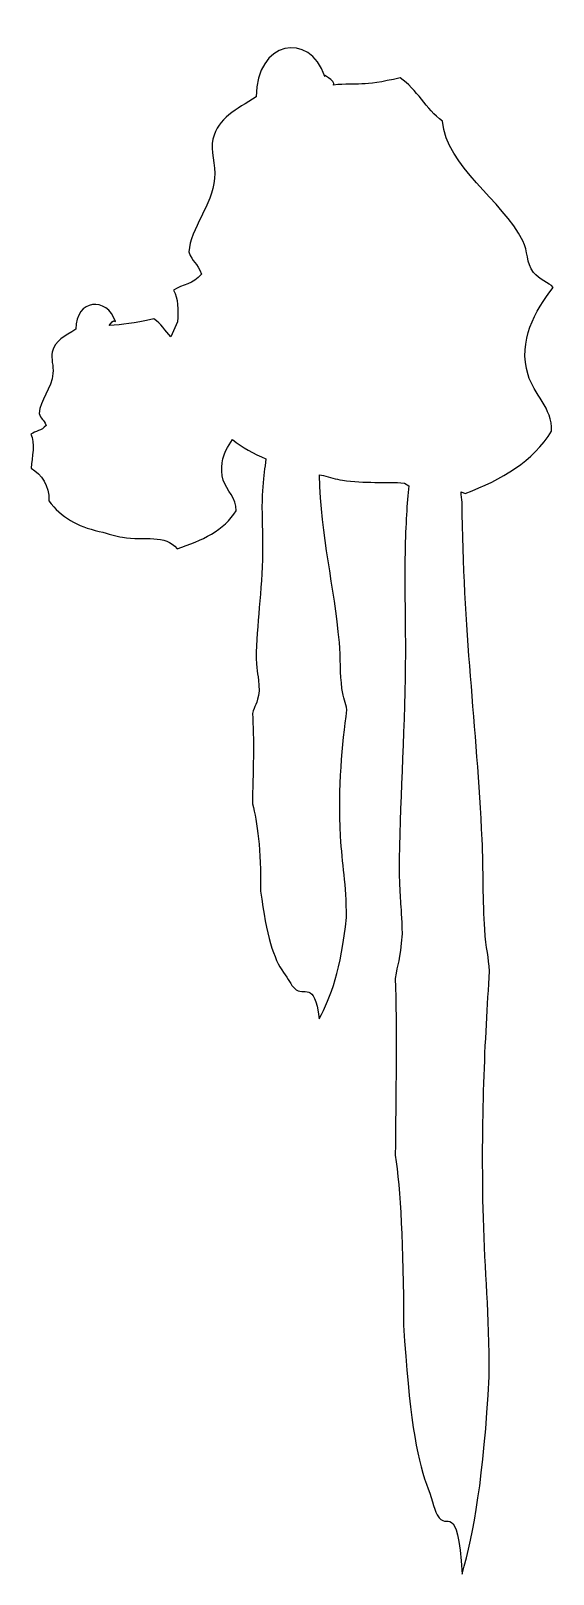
# Model space of a CAD drawing. Header units: centimetres. Extents: x -2.4 to 2.4, y -7 to 7.1.
import ezdxf

# ---------------------------------------------------------------- set-up
doc = ezdxf.new("R2010")
doc.units = ezdxf.units.CM
doc.header["$MEASUREMENT"] = 0
doc.layers.add('Camada 1', color=7, linetype='Continuous')

msp = doc.modelspace()

# ---------------------------------------------------------------- linework, layer by layer
at = {"layer": 'Camada 1'}
msp.add_open_spline([(1.54022, 2.9065), (1.54337, 2.87417), (1.54665, 2.84337), (1.55012, 2.81435), (1.55012, 2.81435), (1.55896, 1.64701), (1.68643, 0.77915), (1.73263, -0.26135), (1.73263, -0.26135), (1.74432, -0.53152), (1.73969, -0.82915), (1.75663, -1.07772), (1.75663, -1.07772), (1.76952, -1.25843), (1.79232, -1.33561), (1.80103, -1.45957), (1.80103, -1.45957), (1.76007, -2.07134), (1.72094, -2.82397), (1.74433, -3.70826), (1.74433, -3.70826), (1.75782, -4.20711), (1.7992, -4.56035), (1.79756, -5.15453), (1.79756, -5.15453), (1.74777, -6.07975), (1.65598, -6.57624), (1.5507, -6.95462), (1.5507, -6.95462), (1.5039, -6.24644), (1.41497, -6.58447), (1.3226, -6.41487), (1.3226, -6.41487), (1.29228, -6.35695), (1.26892, -6.24702), (1.22555, -6.13468), (1.22555, -6.13468), (1.13316, -5.88912), (1.06823, -5.4832), (1.01619, -4.68614), (1.01619, -4.68614), (1.01738, -3.95332), (0.98634, -3.44921), (0.94134, -3.13573), (0.94134, -3.13573), (0.94539, -2.62575), (0.95891, -1.93508), (0.94015, -1.52802), (0.94015, -1.52802), (0.96116, -1.37774), (0.98455, -1.37887), (1.00331, -1.1204), (1.00331, -1.1204), (0.99341, -0.81044), (0.98291, -0.81864), (0.97524, -0.54959), (0.97524, -0.54959), (0.97886, 0.06099), (1.02728, 0.64463), (1.03255, 1.34345), (1.03255, 1.34345), (1.03615, 1.70138), (1.02324, 2.05171), (1.03027, 2.35175), (1.03027, 2.35175), (1.03599, 2.6217), (1.04813, 2.80543), (1.06464, 2.96217), (1.06464, 2.96217), (1.06464, 2.96217), (1.02503, 2.98744), (1.02503, 2.98744), (1.02503, 2.98744), (0.85646, 3.0026), (0.65969, 2.98204), (0.45948, 3.0149), (0.45948, 3.0149), (0.39889, 3.02487), (0.34505, 3.03919), (0.28565, 3.05583), (0.28565, 3.05583), (0.28565, 3.05583), (0.24935, 3.06369), (0.24935, 3.06369), (0.24935, 3.06369), (0.26377, 2.4892), (0.38704, 2.05412), (0.43144, 1.53474), (0.43144, 1.53474), (0.44313, 1.39668), (0.43835, 1.2446), (0.45544, 1.11712), (0.45544, 1.11712), (0.46758, 1.02473), (0.49097, 0.98499), (0.49984, 0.92178), (0.49984, 0.92178), (0.45888, 0.60833), (0.41914, 0.22296), (0.44314, -0.23027), (0.44314, -0.23027), (0.45587, -0.4853), (0.49801, -0.66654), (0.49624, -0.97068), (0.49624, -0.97068), (0.44658, -1.44553), (0.35421, -1.69876), (0.24891, -1.89289), (0.24891, -1.89289), (0.20211, -1.52972), (0.11318, -1.70287), (0.02139, -1.61627), (0.02139, -1.61627), (-0.00906, -1.58703), (-0.03351, -1.53094), (-0.07624, -1.47305), (-0.07624, -1.47305), (-0.16805, -1.34729), (-0.23298, -1.13912), (-0.2856, -0.73089), (-0.2856, -0.73089), (-0.28319, -0.35542), (-0.31484, -0.09692), (-0.36045, 0.06334), (-0.36045, 0.06334), (-0.3564, 0.32414), (-0.34227, 0.67794), (-0.36103, 0.88672), (-0.36103, 0.88672), (-0.34063, 0.96395), (-0.31724, 0.96276), (-0.29787, 1.09497), (-0.29787, 1.09497), (-0.30837, 1.25401), (-0.31827, 1.24935), (-0.32652, 1.38794), (-0.32652, 1.38794), (-0.32186, 1.69967), (-0.27389, 1.99971), (-0.26802, 2.35703), (-0.26802, 2.35703), (-0.26519, 2.54068), (-0.2785, 2.7202), (-0.27149, 2.874), (-0.27149, 2.874), (-0.26667, 2.98912), (-0.25723, 3.07355), (-0.24463, 3.14485), (-0.24463, 3.14485), (-0.24463, 3.14485), (-0.23712, 3.2088), (-0.23712, 3.2088), (-0.23712, 3.2088), (-0.35007, 3.25537), (-0.45114, 3.31273), (-0.54279, 3.38488), (-0.54279, 3.38488), (-0.54279, 3.38488), (-0.58883, 3.31228), (-0.58883, 3.31228), (-0.58883, 3.31228), (-0.63429, 3.22388), (-0.65887, 3.12435), (-0.62587, 3.01436), (-0.62587, 3.01436), (-0.59677, 2.91845), (-0.50543, 2.85058), (-0.50903, 2.73594), (-0.50903, 2.73594), (-0.61775, 2.55761), (-0.81888, 2.46231), (-1.04759, 2.38979), (-1.04759, 2.38979), (-1.15168, 2.52544), (-1.3453, 2.46051), (-1.54461, 2.49388), (-1.54461, 2.49388), (-1.61195, 2.50436), (-1.66399, 2.52544), (-1.75818, 2.54764), (-1.75818, 2.54764), (-1.95929, 2.59444), (-2.10148, 2.67279), (-2.21546, 2.82606), (-2.21546, 2.82606), (-2.21083, 2.96756), (-2.28042, 3.06461), (-2.37805, 3.12427), (-2.37805, 3.12427), (-2.36874, 3.22251), (-2.33892, 3.35583), (-2.37985, 3.4342), (-2.37985, 3.4342), (-2.33484, 3.46285), (-2.28386, 3.46285), (-2.24187, 3.51257), (-2.24187, 3.51257), (-2.26526, 3.57226), (-2.28685, 3.57046), (-2.305, 3.62258), (-2.305, 3.62258), (-2.29616, 3.7395), (-2.19028, 3.85234), (-2.17813, 3.98628), (-2.17813, 3.98628), (-2.17107, 4.05587), (-2.19911, 4.12312), (-2.18504, 4.18051), (-2.18504, 4.18051), (-2.1594, 4.28804), (-2.07164, 4.32434), (-1.96983, 4.39101), (-1.96983, 4.39101), (-1.97347, 4.66704), (-1.68222, 4.68638), (-1.60965, 4.46119), (-1.60965, 4.46119), (-1.63201, 4.48106), (-1.64939, 4.44074), (-1.66587, 4.42259), (-1.66587, 4.42259), (-1.53945, 4.43548), (-1.4523, 4.43902), (-1.25764, 4.48461), (-1.25764, 4.48461), (-1.19586, 4.44225), (-1.15551, 4.37528), (-1.10421, 4.31964), (-1.10421, 4.31964), (-1.10421, 4.31964), (-1.04346, 4.45709), (-1.04346, 4.45709), (-1.04346, 4.45709), (-1.03507, 4.5656), (-1.03835, 4.67029), (-1.0787, 4.74662), (-1.0787, 4.74662), (-0.99562, 4.80038), (-0.90262, 4.7998), (-0.8242, 4.89164), (-0.8242, 4.89164), (-0.86693, 5.00097), (-0.9067, 4.99806), (-0.94056, 5.09397), (-0.94056, 5.09397), (-0.92421, 5.30918), (-0.72892, 5.51683), (-0.70614, 5.76421), (-0.70614, 5.76421), (-0.69445, 5.89169), (-0.74649, 6.01564), (-0.72008, 6.12214), (-0.72008, 6.12214), (-0.67222, 6.31923), (-0.5113, 6.38649), (-0.32532, 6.50811), (-0.32532, 6.50811), (-0.33062, 7.01569), (0.16447, 7.10861), (0.29898, 6.69338), (0.29898, 6.69338), (0.25744, 6.72968), (0.40757, 6.64853), (0.37711, 6.61525), (0.37711, 6.61525), (0.60986, 6.63803), (0.62968, 6.59636), (0.98692, 6.68116), (0.98692, 6.68116), (1.139, 6.57707), (1.22208, 6.39462), (1.37057, 6.28582), (1.37057, 6.28582), (1.40507, 5.87183), (1.92101, 5.56422), (2.10336, 5.19571), (2.10336, 5.19571), (2.15194, 5.0998), (2.13321, 4.9946), (2.20038, 4.90626), (2.20038, 4.90626), (2.25197, 4.84252), (2.34376, 4.81501), (2.3799, 4.77114), (2.3799, 4.77114), (2.21628, 4.55421), (2.05716, 4.28806), (2.15133, 3.974), (2.15133, 3.974), (2.20459, 3.79689), (2.373, 3.67224), (2.36593, 3.46116), (2.36593, 3.46116), (2.19916, 3.18761), (1.91376, 3.02015), (1.57946, 2.89403), (1.57946, 2.89403), (1.57946, 2.89403), (1.54022, 2.9065), (1.54022, 2.9065)], degree=3, knots=[0, 0, 0, 0, 0.01315789, 0.01315789, 0.01315789, 0.01315789, 0.02631579, 0.02631579, 0.02631579, 0.02631579, 0.03947368, 0.03947368, 0.03947368, 0.03947368, 0.05263158, 0.05263158, 0.05263158, 0.05263158, 0.06578947, 0.06578947, 0.06578947, 0.06578947, 0.07894737, 0.07894737, 0.07894737, 0.07894737, 0.09210526, 0.09210526, 0.09210526, 0.09210526, 0.10526316, 0.10526316, 0.10526316, 0.10526316, 0.11842105, 0.11842105, 0.11842105, 0.11842105, 0.13157895, 0.13157895, 0.13157895, 0.13157895, 0.14473684, 0.14473684, 0.14473684, 0.14473684, 0.15789474, 0.15789474, 0.15789474, 0.15789474, 0.17105263, 0.17105263, 0.17105263, 0.17105263, 0.18421053, 0.18421053, 0.18421053, 0.18421053, 0.19736842, 0.19736842, 0.19736842, 0.19736842, 0.21052632, 0.21052632, 0.21052632, 0.21052632, 0.22368421, 0.22368421, 0.22368421, 0.22368421, 0.23684211, 0.23684211, 0.23684211, 0.23684211, 0.25, 0.25, 0.25, 0.25, 0.26315789, 0.26315789, 0.26315789, 0.26315789, 0.27631579, 0.27631579, 0.27631579, 0.27631579, 0.28947368, 0.28947368, 0.28947368, 0.28947368, 0.30263158, 0.30263158, 0.30263158, 0.30263158, 0.31578947, 0.31578947, 0.31578947, 0.31578947, 0.32894737, 0.32894737, 0.32894737, 0.32894737, 0.34210526, 0.34210526, 0.34210526, 0.34210526, 0.35526316, 0.35526316, 0.35526316, 0.35526316, 0.36842105, 0.36842105, 0.36842105, 0.36842105, 0.38157895, 0.38157895, 0.38157895, 0.38157895, 0.39473684, 0.39473684, 0.39473684, 0.39473684, 0.40789474, 0.40789474, 0.40789474, 0.40789474, 0.42105263, 0.42105263, 0.42105263, 0.42105263, 0.43421053, 0.43421053, 0.43421053, 0.43421053, 0.44736842, 0.44736842, 0.44736842, 0.44736842, 0.46052632, 0.46052632, 0.46052632, 0.46052632, 0.47368421, 0.47368421, 0.47368421, 0.47368421, 0.48684211, 0.48684211, 0.48684211, 0.48684211, 0.5, 0.5, 0.5, 0.5, 0.51315789, 0.51315789, 0.51315789, 0.51315789, 0.52631579, 0.52631579, 0.52631579, 0.52631579, 0.53947368, 0.53947368, 0.53947368, 0.53947368, 0.55263158, 0.55263158, 0.55263158, 0.55263158, 0.56578947, 0.56578947, 0.56578947, 0.56578947, 0.57894737, 0.57894737, 0.57894737, 0.57894737, 0.59210526, 0.59210526, 0.59210526, 0.59210526, 0.60526316, 0.60526316, 0.60526316, 0.60526316, 0.61842105, 0.61842105, 0.61842105, 0.61842105, 0.63157895, 0.63157895, 0.63157895, 0.63157895, 0.64473684, 0.64473684, 0.64473684, 0.64473684, 0.65789474, 0.65789474, 0.65789474, 0.65789474, 0.67105263, 0.67105263, 0.67105263, 0.67105263, 0.68421053, 0.68421053, 0.68421053, 0.68421053, 0.69736842, 0.69736842, 0.69736842, 0.69736842, 0.71052632, 0.71052632, 0.71052632, 0.71052632, 0.72368421, 0.72368421, 0.72368421, 0.72368421, 0.73684211, 0.73684211, 0.73684211, 0.73684211, 0.75, 0.75, 0.75, 0.75, 0.76315789, 0.76315789, 0.76315789, 0.76315789, 0.77631579, 0.77631579, 0.77631579, 0.77631579, 0.78947368, 0.78947368, 0.78947368, 0.78947368, 0.80263158, 0.80263158, 0.80263158, 0.80263158, 0.81578947, 0.81578947, 0.81578947, 0.81578947, 0.82894737, 0.82894737, 0.82894737, 0.82894737, 0.84210526, 0.84210526, 0.84210526, 0.84210526, 0.85526316, 0.85526316, 0.85526316, 0.85526316, 0.86842105, 0.86842105, 0.86842105, 0.86842105, 0.88157895, 0.88157895, 0.88157895, 0.88157895, 0.89473684, 0.89473684, 0.89473684, 0.89473684, 0.90789474, 0.90789474, 0.90789474, 0.90789474, 0.92105263, 0.92105263, 0.92105263, 0.92105263, 0.93421053, 0.93421053, 0.93421053, 0.93421053, 0.94736842, 0.94736842, 0.94736842, 0.94736842, 0.96052632, 0.96052632, 0.96052632, 0.96052632, 0.97368421, 0.97368421, 0.97368421, 0.97368421, 1, 1, 1, 1], dxfattribs=at)

doc.saveas('drawing.dxf')
